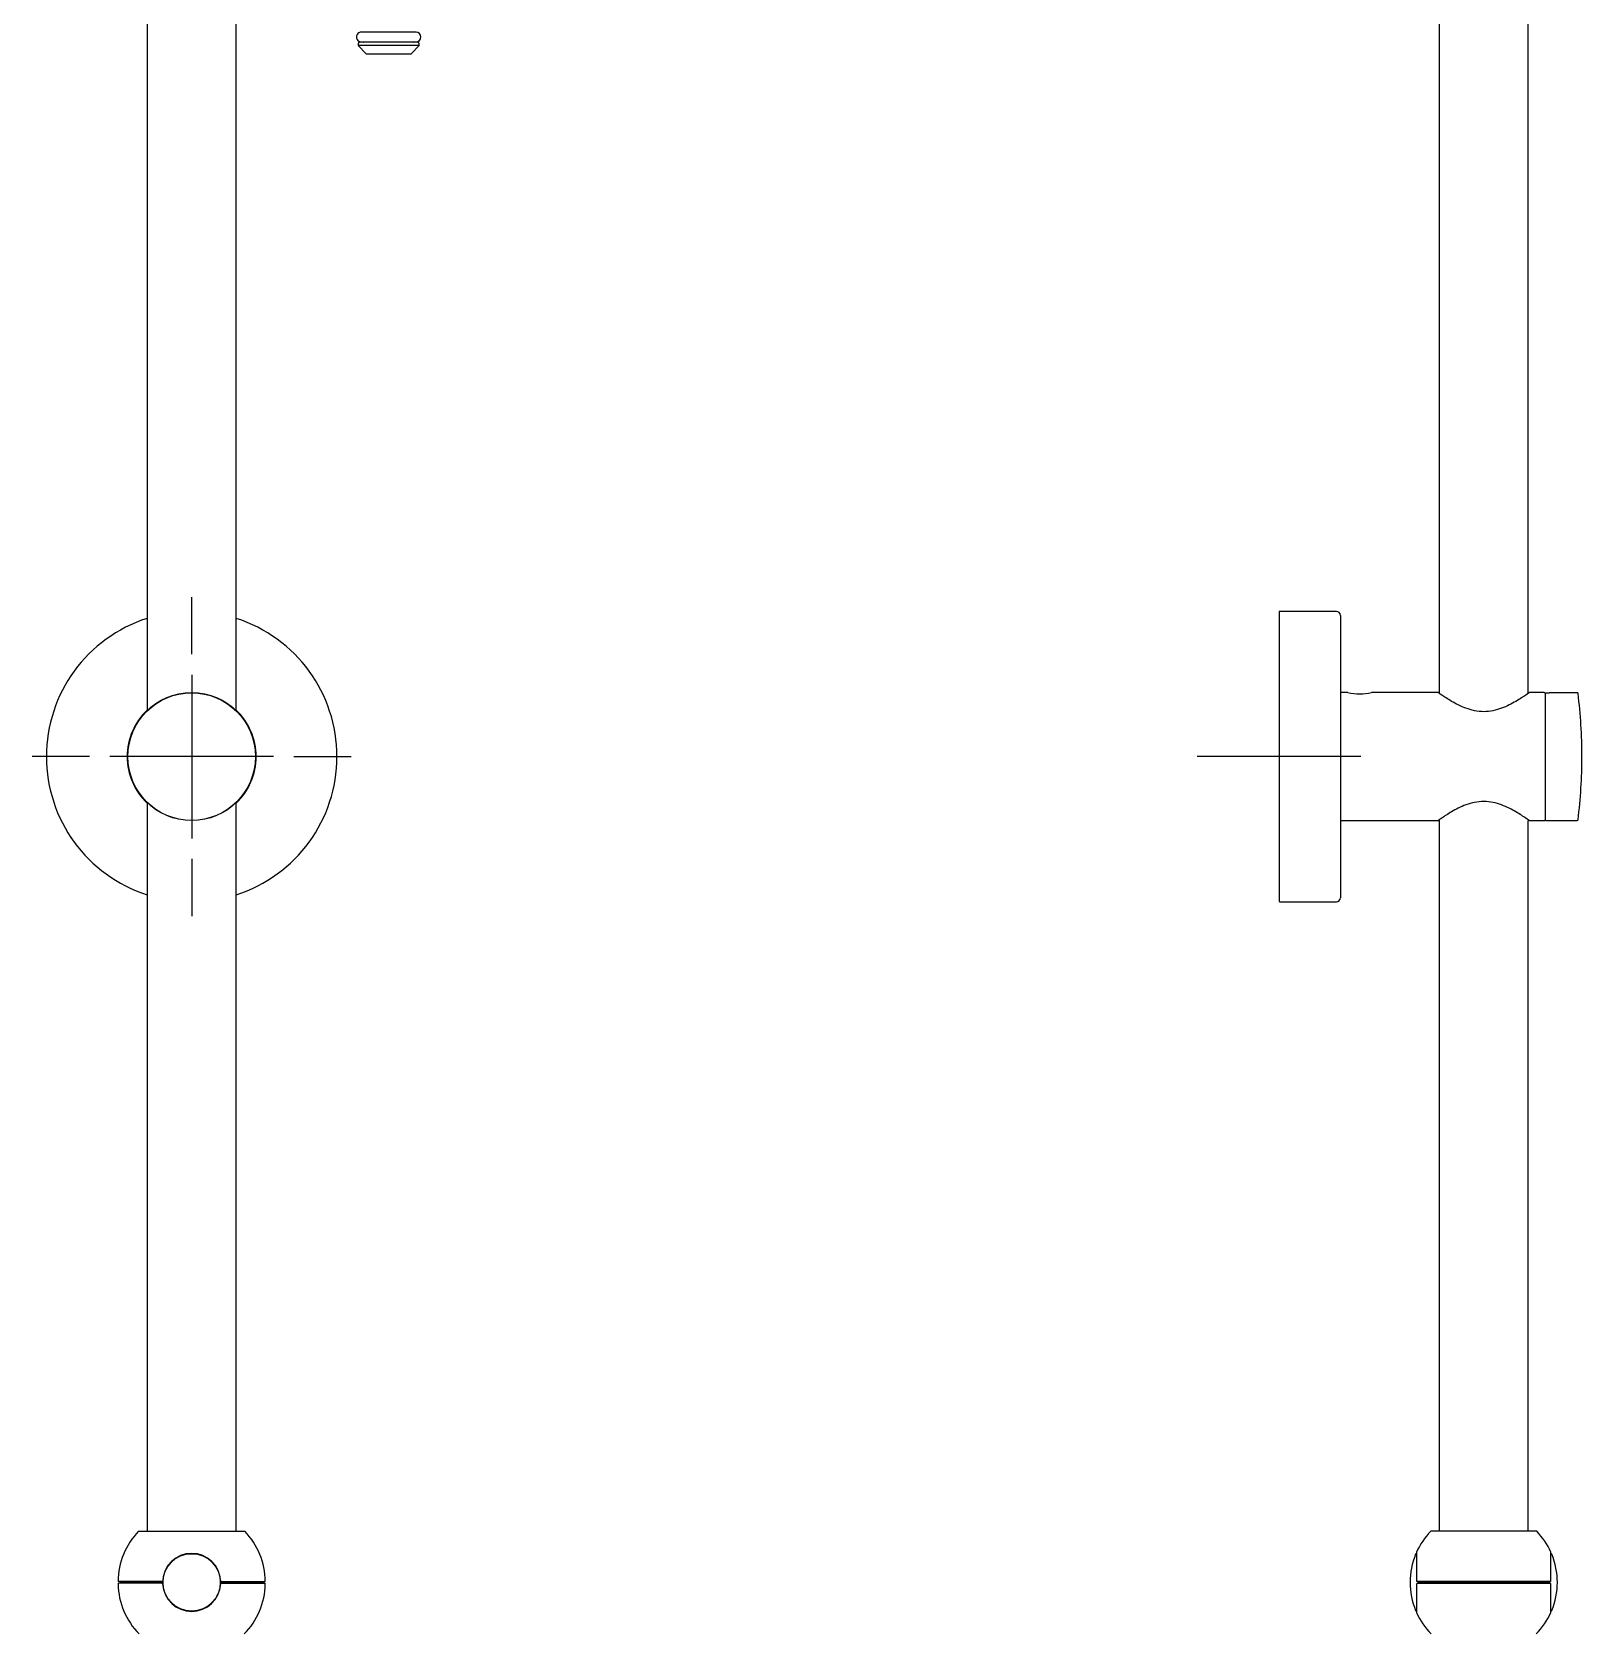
# Model space of a CAD drawing. Header units: millimetres. Extents: x -60 to 7633, y -2614 to 2146.
# Drawn here: x 6773.5 to 7152.2, y 1136.2 to 1527.8 of the extents above; entities that cross this region are included whole.
import ezdxf
from ezdxf.lldxf.tags import DXFTag

# ---------------------------------------------------------------- set-up
doc = ezdxf.new("R2010")
doc.units = ezdxf.units.MM
doc.layers.get('0').update_dxf_attribs({"color": 250})
tags = doc.linetypes.add('CENTER2', pattern=[28.575, 19.05, -3.175, 3.175, -3.175]).pattern_tags.tags
tags[10:11] = [DXFTag(74, 4), DXFTag(75, 0), DXFTag(340, '0'), DXFTag(46, 0.0), DXFTag(50, 0.0), DXFTag(44, 0.0), DXFTag(45, 0.0)]
tags[8:9] = [DXFTag(74, 4), DXFTag(75, 0), DXFTag(340, '0'), DXFTag(46, 0.0), DXFTag(50, 0.0), DXFTag(44, 0.0), DXFTag(45, 0.0)]
tags[6:7] = [DXFTag(74, 4), DXFTag(75, 0), DXFTag(340, '0'), DXFTag(46, 0.0), DXFTag(50, 0.0), DXFTag(44, 0.0), DXFTag(45, 0.0)]
tags[4:5] = [DXFTag(74, 4), DXFTag(75, 0), DXFTag(340, '0'), DXFTag(46, 0.0), DXFTag(50, 0.0), DXFTag(44, 0.0), DXFTag(45, 0.0)]

msp = doc.modelspace()

# ---------------------------------------------------------------- linework, layer by layer
at = {"linetype": 'Continuous'}
for p, q in [((6801.58, 1543.64), (6801.58, 1361.91)), ((6823.38, 1361.91), (6823.38, 1543.64)), ((7117.29, 1546.36), (7117.29, 1366.29)), ((7139.09, 1366.28), (7139.09, 1546.36)), ((6867.31, 1527.78), (6853.94, 1527.78)), ((6853.15, 1524.91), (6853.15, 1524.48)), ((6868.1, 1524.48), (6853.15, 1524.48)), ((6853.15, 1524.48), (6855.15, 1522.48)), ((6854.47, 1525.27), (6853.44, 1525.21)), ((6853.94, 1525.38), (6867.31, 1525.38)), ((6866.1, 1522.48), (6868.1, 1524.48)), ((6867.82, 1525.21), (6866.79, 1525.27)), ((6868.1, 1524.48), (6868.1, 1524.91)), ((6855.15, 1522.48), (6866.1, 1522.48)), ((7092.19, 1386.18), (7078.39, 1386.18)), ((7078.19, 1385.98), (7078.19, 1315.38)), ((7093.19, 1385.18), (7093.19, 1316.18)), ((7095.01, 1366.33), (7093.19, 1366.33)), ((7117.11, 1366.33), (7100.78, 1366.33)), ((7142.99, 1366.33), (7139.26, 1366.33)), ((7143.19, 1366.13), (7143.19, 1335.23)), ((7143.99, 1366.15), (7143.39, 1366.15)), ((7144.19, 1366.18), (7144.19, 1366.28)), ((7151.04, 1366.28), (7144.19, 1366.28)), ((6801.58, 1339.45), (6801.58, 1161.33)), ((6823.38, 1161.33), (6823.38, 1339.45)), ((7093.19, 1335.03), (7117.13, 1335.03)), ((7117.29, 1335.08), (7117.29, 1161.33)), ((7139.09, 1161.33), (7139.09, 1335.07)), ((7139.28, 1335.03), (7142.99, 1335.03)), ((7143.39, 1335.08), (7151.04, 1335.08)), ((7078.39, 1315.18), (7092.19, 1315.18)), ((6799.52, 1161.33), (6825.43, 1161.33)), ((7141.15, 1161.33), (7115.24, 1161.33)), ((7111.76, 1155.83), (7111.74, 1155.83)), ((7111.76, 1156.13), (7111.76, 1149.09)), ((7144.63, 1149.08), (7144.63, 1156.13)), ((7144.64, 1155.83), (7144.63, 1155.83)), ((6806.02, 1151.53), (6805.91, 1151.53)), ((6807.24, 1153.63), (6807.38, 1153.63)), ((6807.58, 1153.83), (6807.44, 1153.83)), ((6807.54, 1153.93), (6807.68, 1153.93)), ((6817.27, 1153.93), (6817.42, 1153.93)), ((6817.52, 1153.83), (6817.38, 1153.83)), ((6817.71, 1153.63), (6817.57, 1153.63)), ((6805.1, 1149.08), (6794.48, 1149.08)), ((6805.19, 1148.63), (6794.68, 1148.63)), ((6794.98, 1149.08), (6794.98, 1148.83)), ((6805.38, 1148.83), (6794.98, 1148.83)), ((6794.98, 1148.83), (6794.98, 1148.63)), ((6794.98, 1148.83), (6805.38, 1148.83)), ((6805.38, 1149.08), (6805.1, 1149.08)), ((6805.38, 1149.08), (6805.38, 1148.83)), ((6805.38, 1148.83), (6805.48, 1148.83)), ((6819.48, 1148.83), (6819.58, 1148.83)), ((6819.58, 1148.83), (6819.57, 1149.08)), ((6819.85, 1149.08), (6819.57, 1149.08)), ((6829.98, 1148.83), (6819.58, 1148.83)), ((6829.98, 1148.83), (6819.58, 1148.83)), ((6819.77, 1148.63), (6830.27, 1148.63)), ((6819.85, 1149.08), (6830.47, 1149.08)), ((6829.98, 1148.83), (6829.98, 1149.08)), ((6829.98, 1148.63), (6829.98, 1148.83)), ((7111.76, 1148.43), (7111.76, 1141.53)), ((7144.61, 1149.08), (7111.78, 1149.08)), ((7111.96, 1148.63), (7144.43, 1148.63)), ((7112.2, 1148.83), (7112.2, 1149.08)), ((7144.19, 1148.83), (7112.2, 1148.83)), ((7112.2, 1148.83), (7144.19, 1148.83)), ((7144.19, 1149.08), (7144.19, 1148.83)), ((7144.63, 1141.53), (7144.63, 1148.43)), ((6805.91, 1146.13), (6806.02, 1146.13)), ((6806.2, 1145.73), (6806.09, 1145.73)), ((6806.23, 1145.46), (6806.23, 1145.68)), ((6807.58, 1143.83), (6807.44, 1143.83)), ((6807.54, 1143.73), (6807.68, 1143.73)), ((6817.27, 1143.73), (6817.42, 1143.73)), ((6817.52, 1143.83), (6817.38, 1143.83)), ((6818.73, 1145.46), (6818.73, 1145.68)), ((6818.86, 1145.73), (6818.75, 1145.73)), ((6819.04, 1146.13), (6818.93, 1146.13)), ((6809, 1142.64), (6809, 1142.76)), ((6815.95, 1142.76), (6815.95, 1142.64)), ((7111.74, 1141.83), (7111.76, 1141.83)), ((7144.63, 1141.83), (7144.64, 1141.83))]:
    msp.add_line(p, q, dxfattribs=at)
at = {"linetype": 'CENTER2'}
for p, q in [((6812.48, 1375.68), (6812.48, 1389.68)), ((6812.48, 1370.68), (6812.48, 1330.68)), ((7078.19, 1370.68), (7078.19, 1330.68)), ((6787.48, 1350.68), (6773.48, 1350.68)), ((6832.48, 1350.68), (6792.48, 1350.68)), ((6837.48, 1350.68), (6851.48, 1350.68)), ((7098.19, 1350.68), (7058.19, 1350.68)), ((6812.48, 1325.68), (6812.48, 1311.68))]:
    msp.add_line(p, q, dxfattribs=at)
at = {"linetype": 'Continuous'}
for centre, radius in [((6812.48, 1350.68), 15.65), ((6812.48, 1350.68), 15.6), ((6812.48, 1148.83), 7)]:
    msp.add_circle(centre, radius, dxfattribs=at)
for centre, radius, start, end in [((6853.45, 1524.91), 0.3, 93, 180), ((6854.45, 1525.57), 0.3, 273, 322.0022), ((6866.8, 1525.57), 0.3, 217.9978, 267), ((6867.8, 1524.91), 0.3, 0, 87), ((7078.39, 1385.98), 0.2, 90, 180), ((7092.19, 1385.18), 1, 0, 90), ((6812.48, 1350.68), 35.5, 107.8811, 252.1189), ((6812.48, 1350.68), 35.5, 0, 72.1189), ((7097.89, 1380.85), 14.81, 258.7626, 281.2374), ((7142.99, 1366.13), 0.2, 0, 90), ((7151.04, 1366.08), 0.2, 7.0882, 90), ((7027.19, 1350.68), 125, 0, 7.0882), ((6812.48, 1350.68), 15.75, 133.7937, 226.2063), ((6812.48, 1350.68), 15.75, 0, 46.2063), ((6812.48, 1350.68), 15.75, 313.7937, 0), ((6812.48, 1350.68), 35.5, 287.8811, 0), ((7027.19, 1350.68), 125, 352.9118, 0), ((7142.99, 1335.23), 0.2, 270, 0), ((7143.39, 1335.28), 0.2, 180, 270), ((7151.04, 1335.28), 0.2, 270, 352.9118), ((7092.19, 1316.18), 1, 270, 0), ((7078.39, 1315.38), 0.2, 180, 270), ((6812.48, 1148.83), 18, 136.017, 179.2042), ((6812.48, 1148.83), 18, 0.7958, 43.983), ((7128.19, 1148.83), 18, 136.017, 155.7881), ((7128.19, 1148.83), 18, 24.2119, 43.983), ((6812.48, 1148.83), 7.1, 2.0179, 177.9821), ((7128.19, 1148.83), 18, 157.541, 180), ((7111.74, 1155.63), 0.2, 90, 157.541), ((7111.96, 1156.13), 0.2, 155.7881, 180), ((7144.43, 1156.13), 0.2, 0, 24.2119), ((7144.64, 1155.63), 0.2, 22.459, 90), ((7128.19, 1148.83), 18, 0, 22.459), ((6794.68, 1148.43), 0.2, 90, 181.2877), ((6812.48, 1148.83), 18, 181.2877, 224.4721), ((6805.19, 1148.43), 0.2, 3.1411, 90), ((6812.48, 1148.83), 7.1, 180, 183.1411), ((6812.48, 1148.83), 7.1, 183.1411, 356.8589), ((6812.48, 1148.83), 7.1, 356.8589, 0), ((6819.77, 1148.43), 0.2, 90, 176.8589), ((6812.48, 1148.83), 18, 315.5279, 358.7123), ((6830.27, 1148.43), 0.2, 358.7123, 90), ((7128.19, 1148.83), 18, 180, 202.459), ((7111.96, 1148.43), 0.2, 90, 180), ((7096.2, 1148.83), 16, 359.2838, 359.9998), ((7160.19, 1148.83), 16, 180.0002, 180.7162), ((7144.43, 1148.43), 0.2, 0, 90), ((7128.19, 1148.83), 18, 337.541, 0), ((7111.74, 1142.03), 0.2, 202.459, 270), ((7111.96, 1141.53), 0.2, 180, 204.2119), ((7128.19, 1148.83), 18, 204.2119, 224.4721), ((7128.19, 1148.83), 18, 315.5279, 335.7881), ((7144.43, 1141.53), 0.2, 335.7881, 0), ((7144.64, 1142.03), 0.2, 270, 337.541)]:
    msp.add_arc(centre, radius, start, end, dxfattribs=at)
for centre, start_param, end_param in [((6853.94, 1526.58), 0, 3.141593), ((6867.31, 1526.58), 3.141593, 6.283185)]:
    msp.add_ellipse(centre, major_axis=(0, 1.2), ratio=1, start_param=start_param, end_param=end_param, dxfattribs=at)
for points, knots in [([(7128.19, 1361.66), (7127.43, 1361.66), (7126.68, 1361.75), (7125.22, 1362.04), (7124.51, 1362.25), (7122.53, 1362.98), (7121.35, 1363.6), (7119.35, 1364.76), (7118.54, 1365.3), (7117.38, 1366.09), (7117.05, 1366.33), (7117.04, 1366.33), (7117.04, 1366.33), (7117.04, 1366.33)], [0, 0, 0, 0, 0.03125, 0.03125, 0.0625, 0.0625, 0.125, 0.125, 0.1875, 0.1875, 0.25, 0.25, 0.2503336, 0.2503336, 0.2503336, 0.2503336]), ([(7139.34, 1366.33), (7139.34, 1366.33), (7139.02, 1366.1), (7137.87, 1365.31), (7137.04, 1364.76), (7135.05, 1363.6), (7133.87, 1362.98), (7131.23, 1362.01), (7129.73, 1361.66), (7128.19, 1361.66)], [0.7503801, 0.7503801, 0.7503801, 0.7503801, 0.8125, 0.8125, 0.875, 0.875, 0.9375, 0.9375, 1, 1, 1, 1]), ([(7143.39, 1366.15), (7143.34, 1366.15), (7143.29, 1366.13), (7143.22, 1366.06), (7143.19, 1366), (7143.19, 1365.95)], [0, 0, 0, 0, 0.5, 0.5, 1, 1, 1, 1]), ([(7144.19, 1366.18), (7144.19, 1366.17), (7144.17, 1366.17), (7144.1, 1366.16), (7144.05, 1366.15), (7143.99, 1366.15)], [0, 0, 0, 0, 0.5, 0.5, 1, 1, 1, 1]), ([(7139.34, 1335.03), (7139.34, 1335.03), (7139.03, 1335.26), (7137.88, 1336.04), (7137.06, 1336.59), (7135.05, 1337.76), (7133.89, 1338.37), (7131.9, 1339.11), (7131.2, 1339.32), (7129.73, 1339.62), (7128.97, 1339.7), (7126.71, 1339.7), (7125.19, 1339.36), (7122.53, 1338.39), (7121.35, 1337.77), (7119.36, 1336.61), (7118.53, 1336.06), (7117.37, 1335.27), (7117.05, 1335.04), (7117.04, 1335.03), (7117.04, 1335.03), (7117.04, 1335.03)], [0.2503336, 0.2503336, 0.2503336, 0.2503336, 0.3125, 0.3125, 0.375, 0.375, 0.4375, 0.4375, 0.46875, 0.46875, 0.5, 0.5, 0.5625, 0.5625, 0.625, 0.625, 0.6875, 0.6875, 0.75, 0.75, 0.7503801, 0.7503801, 0.7503801, 0.7503801])]:
    msp.add_open_spline(points, degree=3, knots=knots, dxfattribs=at)

doc.saveas('drawing.dxf')
